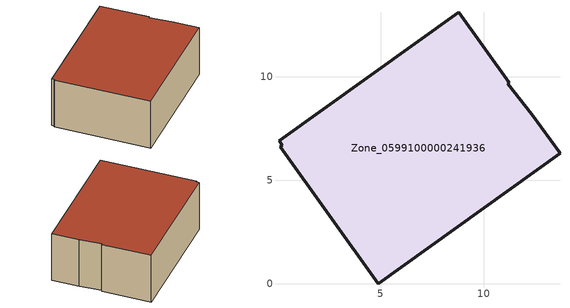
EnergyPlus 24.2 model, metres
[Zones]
Zone_0599100000241936
 floor ground (C_G): 11.14,9.66 12.32,8.2 13.68,6.3 4.9,0 0.15,6.62 0.24,6.69 0.09,6.91 8.79,13.13 11.23,9.72 z0
 wall outside (C_F): 12.32,8.2 11.14,9.66 11.23,9.72 8.79,13.13 0.09,6.91 0.24,6.69 0.15,6.62 4.9,0 13.68,6.3 12.32,8.2 z0:4.49
 roof outside (C_R): 11.14,9.66 11.23,9.72 8.79,13.13 0.09,6.91 0.24,6.69 0.15,6.62 4.9,0 13.68,6.3 12.32,8.2 z4.49
[BUILDING]
Pand.0599100000241936: North Axis=0; Terrain=City; Loads Convergence Tolerance Value=0.04; Temperature Convergence Tolerance Value=0.4; Solar Distribution=FullExterior; Maximum Number of Warmup Days=25; Minimum Number of Warmup Days=1
[Site:Location]
Rotterdam.The.Hague.AP_ZH_NLD Design_Conditions: Latitude=51.96; Longitude=4.45; Time Zone=1; Elevation=-4.5
[SITE:GROUNDTEMPERATURE:BUILDINGSURFACE]
18, 18, 18, 18, 18, 18, 18, 18, 18, 18, 18, 18
[MATERIAL] Thermal Absorptance=0.9; Solar Absorptance=0.7; Visible Absorptance=0.7
Name | Roughness | Thickness | Conductivity | Density | Specific Heat
G.D.1975-1991 | MediumSmooth | 0.15 | 0.288461 | 540 | 1210
F.D.1975-1991 | Rough | 0.3 | 0.230769 | 1920 | 840
R.D.1975-1991 | MediumRough | 0.2 | 0.153846 | 1500 | 1000
[CONSTRUCTION]
C_G: G.D.1975-1991
C_F: F.D.1975-1991
C_R: R.D.1975-1991
[ZONE]
Zone_0599100000241936: Type=1; Multiplier=1; Ceiling Height=Autocalculate; Volume=Autocalculate; Floor Area=autocalculate; Part of Total Floor Area=Yes
[ZONEINFILTRATION:DESIGNFLOWRATE]
Infil_Zone_0599100000241936: Zone or ZoneList or Space or SpaceList=Zone_0599100000241936; Schedule=AlwaysOn; Design Flow Rate Calculation Method=Flow/Area; Flow Rate per Floor Area=0.0042; Constant Term Coefficient=1; Temperature Term Coefficient=0; Velocity Term Coefficient=0; Velocity Squared Term Coefficient=0
[HVACTEMPLATE:ZONE:IDEALLOADSAIRSYSTEM]
Zone_0599100000241936: Maximum Heating Supply Air Temperature=50; Minimum Cooling Supply Air Temperature=13; Maximum Heating Supply Air Humidity Ratio=0.0156; Minimum Cooling Supply Air Humidity Ratio=0.0077; Heating Limit=NoLimit; Cooling Limit=NoLimit; Dehumidification Control Type=ConstantSensibleHeatRatio; Cooling Sensible Heat Ratio=0.7; Dehumidification Setpoint=60; Humidification Control Type=None; Humidification Setpoint=30; Outdoor Air Method=None; Outdoor Air Flow Rate per Person=0.00944; Outdoor Air Flow Rate per Zone Floor Area=0; Outdoor Air Flow Rate per Zone=0; Demand Controlled Ventilation Type=None; Outdoor Air Economizer Type=NoEconomizer; Heat Recovery Type=None; Sensible Heat Recovery Effectiveness=0.7; Latent Heat Recovery Effectiveness=0.65
[ZONECONTROL:THERMOSTAT]
ThermostatControl_Zone_0599100000241936: Zone or ZoneList=Zone_0599100000241936; Control Type Schedule=DualSetpointControlType; Control 1=Thermostat_Zone_0599100000241936; Temperature Difference Between Cutout And Setpoint=0
[THERMOSTATSETPOINT:DUALSETPOINT]
Thermostat_Zone_0599100000241936: Heating Setpoint Temperature Schedule=HeatingSetpoint_Zone_0599100000241936; Cooling Setpoint Temperature Schedule=CoolingSetpoint_Zone_0599100000241936
[SCHEDULE:COMPACT]
HeatingSetpoint_Zone_0599100000241936: Through: 12/31, For: AllDays, Until: 24:00, 21
CoolingSetpoint_Zone_0599100000241936: Through: 12/31, For: AllDays, Until: 24:00, 24
DualSetpointControlType: Through: 12/31, For: AllDays, Until: 24:00, 4
AlwaysOn: Through: 12/31, For: AllDays, Until: 24:00, 1
